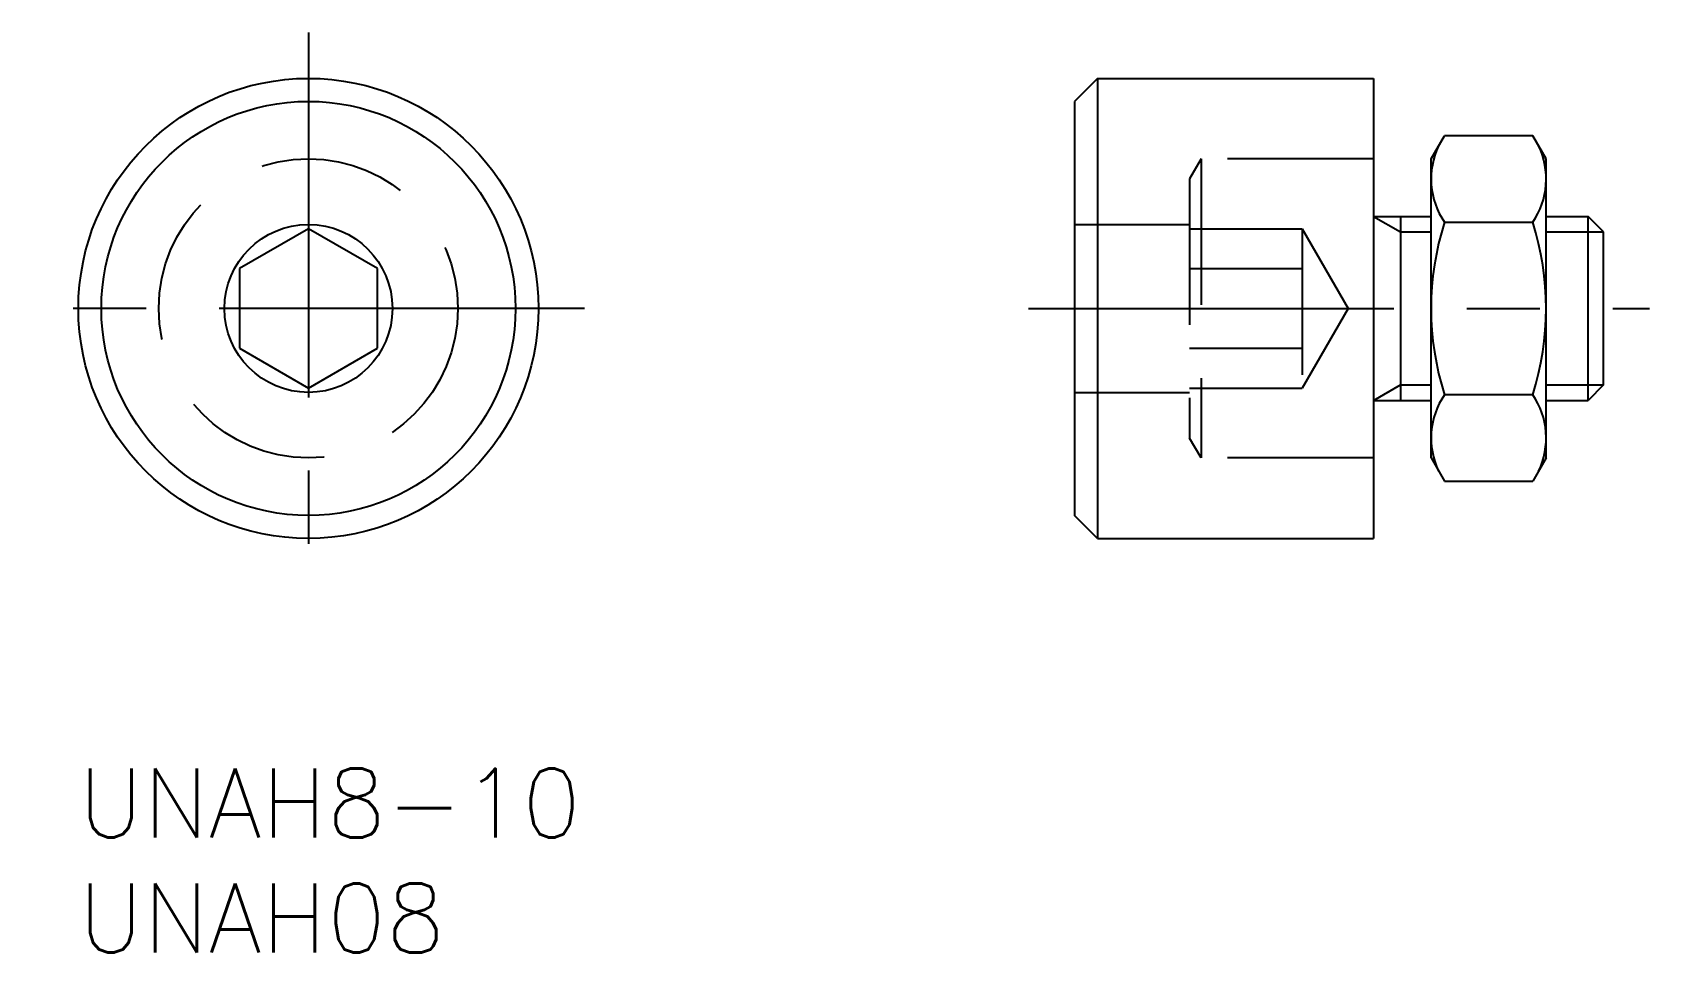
# Model space of a CAD drawing. Extents: x -2 to 68.3, y -8 to 32.
import ezdxf

# ---------------------------------------------------------------- set-up
doc = ezdxf.new("R2010")
doc.units = 0
doc.header["$LTSCALE"] = 0.5
doc.linetypes.add('CENTER', pattern=[50.8, 31.75, -6.35, 6.35, -6.35])
doc.linetypes.add('DASHED', pattern=[19.05, 12.7, -6.35])
for name, color, linetype in [('MSM_CENTER', 1, 'CENTER'), ('MSM_CONTINUOUS', 7, 'CONTINUOUS'), ('MSM_DASHED', 4, 'DASHED'), ('MSM_NARROW', 5, 'CONTINUOUS'), ('MSM_PART_NUMBER', 7, 'CONTINUOUS')]:
    doc.layers.add(name, color=color, linetype=linetype)
doc.styles.get("Standard").update_dxf_attribs({"font": 'txt.shx', "height": 3, "bigfont": 'bigfont.shx'})

# ---------------------------------------------------------------- blocks, each defined once
blk = doc.blocks.new('*U7')
at = {"layer": 'MSM_PART_NUMBER'}
blk.add_text('UNAH8-10', height=3, dxfattribs=at).set_placement((0, -3))
blk = doc.blocks.new('*U8')
at = {"layer": 'MSM_PART_NUMBER'}
blk.add_text('UNAH08', height=3, dxfattribs=at).set_placement((0, -8))

msp = doc.modelspace()

# ---------------------------------------------------------------- linework, layer by layer
at = {"layer": 'MSM_CENTER'}
for p, q in [((10, 32), (10, 8)), ((22, 20), (-2, 20)), ((41.299, 20), (68.299, 20))]:
    msp.add_line(p, q, dxfattribs=at)
at = {"layer": 'MSM_CONTINUOUS'}
for p, q in [((44.299, 30), (43.299, 29)), ((44.299, 30), (56.299, 30)), ((44.299, 30), (44.299, 10)), ((56.299, 30), (56.299, 10)), ((43.299, 29), (43.299, 11)), ((58.8, 26.5), (59.38, 27.505)), ((63.219, 27.505), (59.38, 27.505)), ((63.8, 26.5), (63.219, 27.505)), ((58.8, 13.5), (58.8, 26.5)), ((63.8, 13.5), (63.8, 26.5)), ((56.299, 24), (58.8, 24)), ((57.471, 24), (57.471, 16)), ((63.8, 24), (65.623, 24)), ((65.623, 16), (65.623, 24)), ((66.299, 23.324), (65.623, 24)), ((10, 23.464), (7, 21.732)), ((13, 21.732), (10, 23.464)), ((59.38, 23.753), (63.219, 23.753)), ((66.299, 16.677), (66.299, 23.324)), ((7, 21.732), (7, 18.268)), ((13, 18.268), (13, 21.732)), ((7, 18.268), (10, 16.536)), ((10, 16.536), (13, 18.268)), ((63.219, 16.247), (59.38, 16.247)), ((66.299, 16.677), (65.623, 16)), ((56.299, 16), (58.8, 16)), ((63.8, 16), (65.623, 16)), ((58.8, 13.5), (59.38, 12.494)), ((63.8, 13.5), (63.219, 12.494)), ((59.38, 12.494), (63.219, 12.494)), ((44.299, 10), (43.299, 11)), ((44.299, 10), (56.299, 10))]:
    msp.add_line(p, q, dxfattribs=at)
for radius in [10, 9, 3.65]:
    msp.add_circle((10, 20), radius, dxfattribs=at)
for centre, radius, start, end in [((62.122, 25.629), 3.323, 154.38425, 214.38425), ((60.477, 25.629), 3.323, 325.61575, 25.61575), ((71.219, 20), 12.419, 162.41205, 197.58795), ((51.38, 20), 12.419, 342.41205, 17.58795), ((62.122, 14.371), 3.323, 145.61575, 205.61575), ((60.477, 14.371), 3.323, 334.38425, 34.38425)]:
    msp.add_arc(centre, radius, start, end, dxfattribs=at)
at = {"layer": 'MSM_DASHED'}
for p, q in [((48.799, 26.5), (48.299, 25.634)), ((56.299, 26.5), (48.799, 26.5)), ((48.799, 26.5), (48.799, 13.5)), ((48.299, 25.634), (48.299, 14.366)), ((43.299, 23.65), (48.299, 23.65)), ((48.299, 23.464), (53.199, 23.464)), ((53.199, 23.464), (55.199, 20)), ((53.199, 23.464), (53.199, 16.536)), ((48.299, 21.732), (53.199, 21.732)), ((55.199, 20), (53.199, 16.536)), ((48.299, 18.268), (53.199, 18.268)), ((43.299, 16.35), (48.299, 16.35)), ((48.299, 16.536), (53.199, 16.536)), ((48.799, 13.5), (48.299, 14.366)), ((56.299, 13.5), (48.799, 13.5))]:
    msp.add_line(p, q, dxfattribs=at)
msp.add_circle((10, 20), 6.5, dxfattribs=at)
at = {"layer": 'MSM_NARROW'}
for p, q in [((56.299, 24), (57.471, 23.324)), ((57.471, 23.324), (58.8, 23.324)), ((63.8, 23.324), (66.299, 23.324)), ((56.299, 16), (57.471, 16.677)), ((57.471, 16.677), (58.8, 16.677)), ((63.8, 16.677), (66.299, 16.677))]:
    msp.add_line(p, q, dxfattribs=at)

# ---------------------------------------------------------------- block references
at = {"layer": 'MSM_CONTINUOUS'}
for name in ['*U7', '*U8']:
    msp.add_blockref(name, (0, 0), dxfattribs=at)

doc.saveas('drawing.dxf')
